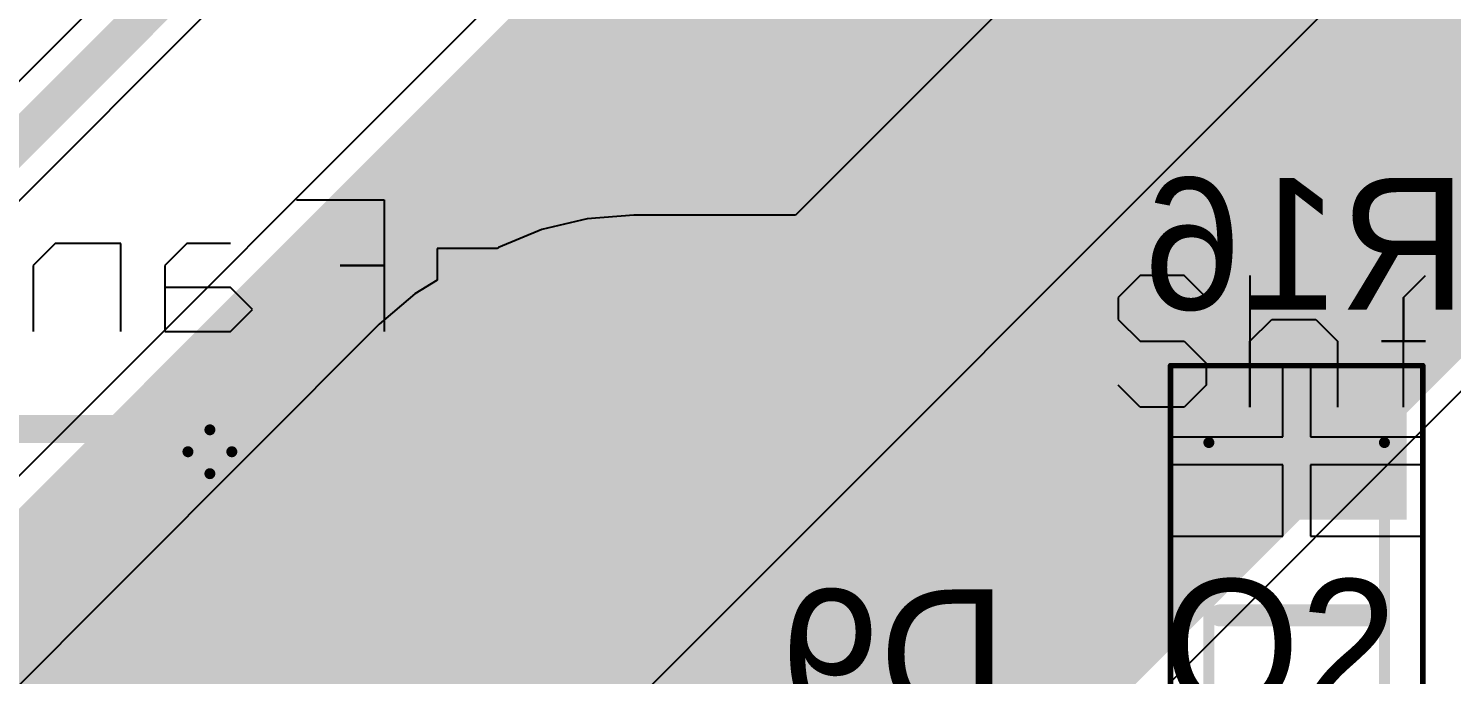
# Model space of a CAD drawing. Header units: millimetres. Extents: x 0.26 to 7.33, y 1.06 to 4.59.
# Drawn here: x 4.359 to 4.87, y 2.725 to 2.957 of the extents above; entities that cross this region are included whole.
import ezdxf

# ---------------------------------------------------------------- set-up
doc = ezdxf.new("R2010")
doc.units = ezdxf.units.MM
doc.header["$MEASUREMENT"] = 0
for name, color, linetype in [('BottomLayer', 5, 'Continuous'), ('BottomOverlay', 54, 'Continuous'), ('BottomPaste', 16, 'Continuous'), ('BottomSolder', 6, 'Continuous'), ('Mechanical1', 6, 'Continuous'), ('Mechanical15', 56, 'Continuous'), ('Mechanical16', 56, 'Continuous'), ('TopLayer', 1, 'Continuous'), ('TopOverlay', 2, 'Continuous'), ('TopPaste', 8, 'Continuous'), ('TopSolder', 216, 'Continuous')]:
    doc.layers.add(name, color=color, linetype=linetype)

# ---------------------------------------------------------------- blocks, each defined once
blk = doc.blocks.new('SMC_74')
at = {"layer": 'Mechanical1', "const_width": 0.00394}
for points in [[(0, -0.00787), (0, 0.00787)], [(-0.00787, 0), (0.00787, 0)]]:
    blk.add_lwpolyline(points, dxfattribs=at)
at = {"layer": 'Mechanical1', "const_width": 0.00197}
for points in [[(-0.00098, 0.00787, 1), (0.00098, 0.00787, 1)], [(-0.00886, 0, 1), (-0.00689, 0, 1)], [(0.00689, 0, 1), (0.00886, 0, 1)], [(-0.00098, -0.00787, 1), (0.00098, -0.00787, 1)]]:
    blk.add_lwpolyline(points, format="xyb", close=True, dxfattribs=at)
at = {"layer": 'TopLayer'}
for points in [[(-0.18406, -0.06496), (-0.08957, -0.06496), (-0.18406, 0.06496), (-0.08957, 0.06496)], [(0.08957, -0.06496), (0.18406, -0.06496), (0.08957, 0.06496), (0.18406, 0.06496)]]:
    blk.add_solid(points, dxfattribs=at)
at = {"layer": 'TopOverlay', "const_width": 0.00787}
for points in [[(-0.1998, 0.08071), (-0.0935, 0.08071)], [(-0.1998, -0.08071), (-0.1998, 0.08071)], [(0.0935, 0.08071), (0.19587, 0.08071)], [(0.19587, 0.08091), (0.21358, 0.06299)], [(0.21358, -0.06299), (0.21358, 0.06299)], [(0.19587, -0.08071), (0.21358, -0.06299)], [(-0.1998, -0.08071), (-0.0935, -0.08071)], [(0.0935, -0.08071), (0.19587, -0.08071)]]:
    blk.add_lwpolyline(points, dxfattribs=at)
at = {"layer": 'TopOverlay', "const_width": 0.00394}
for points in [[(-0.20177, 0.08071, 1), (-0.19783, 0.08071, 1)], [(-0.20177, 0.08071, 1), (-0.19783, 0.08071, 1)], [(-0.09547, 0.08071, 1), (-0.09154, 0.08071, 1)], [(0.09154, 0.08071, 1), (0.09547, 0.08071, 1)], [(0.1939, 0.08091, 1), (0.19783, 0.08091, 1)], [(0.1939, 0.08071, 1), (0.19783, 0.08071, 1)], [(0.21161, 0.06299, 1), (0.21555, 0.06299, 1)], [(0.21161, 0.06299, 1), (0.21555, 0.06299, 1)], [(0.21161, -0.06299, 1), (0.21555, -0.06299, 1)], [(0.21161, -0.06299, 1), (0.21555, -0.06299, 1)], [(-0.20177, -0.08071, 1), (-0.19783, -0.08071, 1)], [(-0.20177, -0.08071, 1), (-0.19783, -0.08071, 1)], [(-0.09547, -0.08071, 1), (-0.09154, -0.08071, 1)], [(0.09154, -0.08071, 1), (0.09547, -0.08071, 1)], [(0.1939, -0.08071, 1), (0.19783, -0.08071, 1)], [(0.1939, -0.08071, 1), (0.19783, -0.08071, 1)]]:
    blk.add_lwpolyline(points, format="xyb", close=True, dxfattribs=at)
at = {"layer": 'TopPaste'}
for points in [[(-0.18406, -0.06496), (-0.08957, -0.06496), (-0.18406, 0.06496), (-0.08957, 0.06496)], [(0.08957, -0.06496), (0.18406, -0.06496), (0.08957, 0.06496), (0.18406, 0.06496)]]:
    blk.add_solid(points, dxfattribs=at)
at = {"layer": 'TopSolder'}
for points in [[(-0.18806, -0.06896), (-0.08557, -0.06896), (-0.18806, 0.06896), (-0.08557, 0.06896)], [(0.08557, -0.06896), (0.18806, -0.06896), (0.08557, 0.06896), (0.18806, 0.06896)]]:
    blk.add_solid(points, dxfattribs=at)
blk = doc.blocks.new('RESC3216X60N_B_106')
at = {"layer": 'BottomLayer'}
for points in [[(-0.07972, 0.03543), (-0.07972, -0.03543), (-0.03839, 0.03543), (-0.03839, -0.03543)], [(0.03839, 0.03543), (0.03839, -0.03543), (0.07972, 0.03543), (0.07972, -0.03543)]]:
    blk.add_solid(points, dxfattribs=at)
at = {"layer": 'BottomOverlay', "const_width": 0.00787}
blk.add_lwpolyline([(0, -0.02756), (0, 0.02756)], dxfattribs=at)
at = {"layer": 'BottomOverlay', "const_width": 0.00394}
for points in [[(-0.00197, 0.02756, 1), (0.00197, 0.02756, 1)], [(-0.00197, -0.02756, 1), (0.00197, -0.02756, 1)]]:
    blk.add_lwpolyline(points, format="xyb", close=True, dxfattribs=at)
at = {"layer": 'BottomPaste'}
for points in [[(-0.07972, 0.03543), (-0.07972, -0.03543), (-0.03839, 0.03543), (-0.03839, -0.03543)], [(0.03839, 0.03543), (0.03839, -0.03543), (0.07972, 0.03543), (0.07972, -0.03543)]]:
    blk.add_solid(points, dxfattribs=at)
at = {"layer": 'BottomSolder'}
for points in [[(-0.08372, 0.03943), (-0.08372, -0.03943), (-0.03439, 0.03943), (-0.03439, -0.03943)], [(0.03439, 0.03943), (0.03439, -0.03943), (0.08372, 0.03943), (0.08372, -0.03943)]]:
    blk.add_solid(points, dxfattribs=at)
at = {"layer": 'Mechanical15', "const_width": 0.00394}
for points in [[(0.06201, 0.0315), (-0.06201, 0.0315)], [(-0.06201, -0.0315), (-0.06201, 0.0315)], [(0.06201, -0.0315), (0.06201, 0.0315)], [(0.06201, -0.0315), (-0.06201, -0.0315)]]:
    blk.add_lwpolyline(points, dxfattribs=at)
at = {"layer": 'Mechanical15', "const_width": 0.00197}
for points in [[(-0.06299, 0.0315, 1), (-0.06102, 0.0315, 1)], [(-0.06299, 0.0315, 1), (-0.06102, 0.0315, 1)], [(0.06102, 0.0315, 1), (0.06299, 0.0315, 1)], [(0.06102, 0.0315, 1), (0.06299, 0.0315, 1)], [(-0.06299, -0.0315, 1), (-0.06102, -0.0315, 1)], [(-0.06299, -0.0315, 1), (-0.06102, -0.0315, 1)], [(0.06102, -0.0315, 1), (0.06299, -0.0315, 1)], [(0.06102, -0.0315, 1), (0.06299, -0.0315, 1)]]:
    blk.add_lwpolyline(points, format="xyb", close=True, dxfattribs=at)
at = {"layer": 'Mechanical16', "const_width": 0.00197}
for points in [[(0.08957, 0.04528), (-0.08957, 0.04528)], [(-0.08957, -0.04528), (-0.08957, 0.04528)], [(0.08957, -0.04528), (0.08957, 0.04528)], [(0.08957, -0.04528), (-0.08957, -0.04528)]]:
    blk.add_lwpolyline(points, dxfattribs=at)
at = {"layer": 'Mechanical16', "const_width": 0.000984}
for points in [[(-0.09006, 0.04528, 1), (-0.08907, 0.04528, 1)], [(-0.09006, 0.04528, 1), (-0.08907, 0.04528, 1)], [(0.08907, 0.04528, 1), (0.09006, 0.04528, 1)], [(0.08907, 0.04528, 1), (0.09006, 0.04528, 1)], [(-0.09006, -0.04528, 1), (-0.08907, -0.04528, 1)], [(-0.09006, -0.04528, 1), (-0.08907, -0.04528, 1)], [(0.08907, -0.04528, 1), (0.09006, -0.04528, 1)], [(0.08907, -0.04528, 1), (0.09006, -0.04528, 1)]]:
    blk.add_lwpolyline(points, format="xyb", close=True, dxfattribs=at)

msp = doc.modelspace()

# ---------------------------------------------------------------- linework, layer by layer
at = {"layer": 'BottomLayer'}
for p, q in [((4.87626, 3.45873), (4.32286, 2.90533)), ((4.29773, 2.83727), (4.89329, 3.43282)), ((4.77349, 3.21434), (4.33722, 2.77807)), ((4.51946, 2.65836), (4.89319, 3.0321)), ((4.809, 2.83602), (4.76857, 2.83602)), ((4.76857, 2.83602), (4.76857, 2.81035)), ((4.809, 2.81035), (4.809, 2.83602)), ((4.85943, 2.83602), (4.819, 2.83602)), ((4.819, 2.83602), (4.819, 2.81035)), ((4.85943, 2.81035), (4.85943, 2.83602)), ((4.76857, 2.81035), (4.809, 2.81035)), ((4.819, 2.81035), (4.85943, 2.81035)), ((4.809, 2.80035), (4.76857, 2.80035)), ((4.76857, 2.80035), (4.76857, 2.77468)), ((4.809, 2.77468), (4.809, 2.80035)), ((4.85943, 2.80035), (4.819, 2.80035)), ((4.819, 2.80035), (4.819, 2.77468)), ((4.85943, 2.77468), (4.85943, 2.80035)), ((4.76857, 2.77468), (4.809, 2.77468)), ((4.819, 2.77468), (4.85943, 2.77468))]:
    msp.add_line(p, q, dxfattribs=at)
for points, const_width in [([(4.287, 2.848), (4.887, 3.448)], 0.01378), ([(4.41271, 2.70258), (4.84897, 3.13885)], 0.19685), ([(4.41271, 2.12447), (4.41271, 2.70258)], 0.19685)]:
    msp.add_lwpolyline(points, dxfattribs=dict(at, const_width=const_width))
at = {"layer": 'BottomLayer', "const_width": 0.09843}
msp.add_lwpolyline([(4.36349, 2.70258, 1), (4.46192, 2.70258, 1)], format="xyb", close=True, dxfattribs=at)
msp.add_lwpolyline([(4.36349, 2.70258, 1), (4.46192, 2.70258, 1)], format="xyb", close=True, dxfattribs=at)
at = {"layer": 'BottomOverlay'}
for p, q in [((4.45503, 2.89542), (4.48652, 2.89542)), ((4.48652, 2.89542), (4.48652, 2.8718)), ((4.36845, 2.87968), (4.36058, 2.8718)), ((4.39206, 2.87968), (4.36845, 2.87968)), ((4.39206, 2.84819), (4.39206, 2.87968)), ((4.41568, 2.87968), (4.4078, 2.8718)), ((4.43142, 2.87968), (4.41568, 2.87968)), ((4.36058, 2.8718), (4.36058, 2.84819)), ((4.4078, 2.8718), (4.4078, 2.84819)), ((4.48652, 2.8718), (4.47078, 2.8718)), ((4.47078, 2.8718), (4.48652, 2.8718)), ((4.48652, 2.8718), (4.48652, 2.84819)), ((4.43142, 2.86393), (4.4078, 2.86393)), ((4.43929, 2.85606), (4.43142, 2.86393)), ((4.43142, 2.84819), (4.43929, 2.85606)), ((4.4078, 2.84819), (4.43142, 2.84819))]:
    msp.add_line(p, q, dxfattribs=at)
at = {"layer": 'BottomOverlay', "const_width": 0.01}
for points in [[(4.60242, 2.9261), (4.60242, 2.97213)], [(4.533, 2.92488), (4.55888, 2.92488)], [(4.533, 2.86998), (4.533, 2.92488)], [(4.533, 2.73081), (4.533, 2.92488)], [(4.533, 2.92488), (5.24144, 2.92488)], [(4.533, 2.81319), (4.533, 2.86998)], [(4.068, 2.81319), (4.533, 2.81319)], [(4.533, 2.425), (4.533, 2.73081)]]:
    msp.add_lwpolyline(points, dxfattribs=at)
at = {"layer": 'BottomOverlay', "const_width": 0.005}
for points in [[(4.5305, 2.92488, 1), (4.5355, 2.92488, 1)], [(4.5305, 2.92488, 1), (4.5355, 2.92488, 1)], [(4.5305, 2.92488, 1), (4.5355, 2.92488, 1)], [(4.5305, 2.92488, 1), (4.5355, 2.92488, 1)], [(4.55638, 2.92488, 1), (4.56138, 2.92488, 1)], [(4.59992, 2.9261, 1), (4.60492, 2.9261, 1)], [(4.5305, 2.86998, 1), (4.5355, 2.86998, 1)], [(4.5305, 2.86998, 1), (4.5355, 2.86998, 1)], [(4.5305, 2.81319, 1), (4.5355, 2.81319, 1)], [(4.5305, 2.81319, 1), (4.5355, 2.81319, 1)], [(4.5305, 2.73081, 1), (4.5355, 2.73081, 1)], [(4.5305, 2.73081, 1), (4.5355, 2.73081, 1)]]:
    msp.add_lwpolyline(points, format="xyb", close=True, dxfattribs=at)
at = {"layer": 'TopLayer'}
for p, q in [((4.98861, 3.24431), (4.63421, 2.8899)), ((4.75391, 2.70766), (5.14449, 3.09824)), ((4.55939, 2.88859), (4.5431, 2.88468)), ((4.57609, 2.8899), (4.55939, 2.88859)), ((4.63421, 2.8899), (4.57609, 2.8899)), ((4.5431, 2.88468), (4.52762, 2.87827)), ((4.52712, 2.87796), (4.50557, 2.87796)), ((4.50557, 2.87796), (4.50557, 2.86651)), ((4.52762, 2.87827), (4.52712, 2.87796)), ((4.50557, 2.86651), (4.49754, 2.86159)), ((4.49754, 2.86159), (4.4848, 2.85071)), ((4.4848, 2.85071), (4.06359, 2.4295))]:
    msp.add_line(p, q, dxfattribs=at)
for points, const_width in [([(4.67843, 2.78315), (5.069, 3.17372)], 0.19685), ([(4.564, 2.77106), (4.57609, 2.78315)], 0.19685), ([(4.57609, 2.78315), (4.67843, 2.78315)], 0.19685), ([(4.13908, 2.35402), (4.56029, 2.77523)], 0.19685), ([(4.56029, 2.77523), (4.564, 2.77523)], 0.19685), ([(4.564, 2.8013), (4.57845, 2.81574)], 0.01378)]:
    msp.add_lwpolyline(points, dxfattribs=dict(at, const_width=const_width))
for points, const_width in [([(4.52687, 2.78315, 1), (4.6253, 2.78315, 1)], 0.09843), ([(4.52687, 2.78315, 1), (4.6253, 2.78315, 1)], 0.09843), ([(4.62922, 2.78315, 1), (4.72764, 2.78315, 1)], 0.09843), ([(4.62922, 2.78315, 1), (4.72764, 2.78315, 1)], 0.09843), ([(4.51108, 2.77523, 1), (4.6095, 2.77523, 1)], 0.09843), ([(4.51108, 2.77523, 1), (4.6095, 2.77523, 1)], 0.09843), ([(4.51479, 2.77523, 1), (4.61321, 2.77523, 1)], 0.09843), ([(4.51479, 2.77106, 1), (4.61321, 2.77106, 1)], 0.09843), ([(4.575, 2.81574, 1), (4.58189, 2.81574, 1)], 0.00689), ([(4.56056, 2.8013, 1), (4.56744, 2.8013, 1)], 0.00689)]:
    msp.add_lwpolyline(points, format="xyb", close=True, dxfattribs=dict(at, const_width=const_width))
at = {"layer": 'TopOverlay'}
for p, q in [((4.75787, 2.86823), (4.75, 2.86036)), ((4.77361, 2.86823), (4.75787, 2.86823)), ((4.78149, 2.86036), (4.77361, 2.86823)), ((4.79723, 2.86823), (4.79723, 2.821)), ((4.85233, 2.86036), (4.8602, 2.86823)), ((4.75, 2.86036), (4.75, 2.85249)), ((4.85233, 2.821), (4.85233, 2.86036)), ((4.85233, 2.86036), (4.85233, 2.84461)), ((4.85233, 2.84461), (4.85233, 2.86036)), ((4.75, 2.85249), (4.75787, 2.84461)), ((4.79723, 2.84461), (4.8051, 2.85249)), ((4.8051, 2.85249), (4.82084, 2.85249)), ((4.82084, 2.85249), (4.82871, 2.84461)), ((4.75787, 2.84461), (4.77361, 2.84461)), ((4.77361, 2.84461), (4.78149, 2.83674)), ((4.79723, 2.821), (4.79723, 2.84461)), ((4.82871, 2.84461), (4.82871, 2.821)), ((4.85233, 2.84461), (4.84446, 2.84461)), ((4.84446, 2.84461), (4.8602, 2.84461)), ((4.8602, 2.84461), (4.85233, 2.84461)), ((4.78149, 2.83674), (4.78149, 2.82887)), ((4.75787, 2.821), (4.75, 2.82887)), ((4.78149, 2.82887), (4.77361, 2.821)), ((4.77361, 2.821), (4.75787, 2.821))]:
    msp.add_line(p, q, dxfattribs=at)
at = {"layer": 'TopOverlay', "const_width": 0.01}
for points in [[(4.717, 2.433), (4.717, 2.8913)], [(4.717, 2.8913), (5.284, 2.8913)]]:
    msp.add_lwpolyline(points, dxfattribs=at)
at = {"layer": 'TopOverlay', "const_width": 0.005}
msp.add_lwpolyline([(4.7145, 2.8913, 1), (4.7195, 2.8913, 1)], format="xyb", close=True, dxfattribs=at)
msp.add_lwpolyline([(4.7145, 2.8913, 1), (4.7195, 2.8913, 1)], format="xyb", close=True, dxfattribs=at)

# ---------------------------------------------------------------- block references
for name, p, rotation in [('SMC_74', (4.424, 2.805), 360), ('RESC3216X60N_B_106', (4.814, 2.7463), 270)]:
    msp.add_blockref(name, p, dxfattribs=dict(rotation=rotation))

# ---------------------------------------------------------------- texts
at = {"layer": 'BottomOverlay', "text_generation_flag": 2}
for s, p in [('R16', (4.875, 2.856)), ('D9', (4.70994, 2.70835))]:
    msp.add_text(s, height=0.047244, dxfattribs=at).set_placement(p)
at = {"layer": 'TopOverlay'}
msp.add_text('Q2', height=0.047244, dxfattribs=at).set_placement((4.766, 2.712))

doc.saveas('drawing.dxf')
